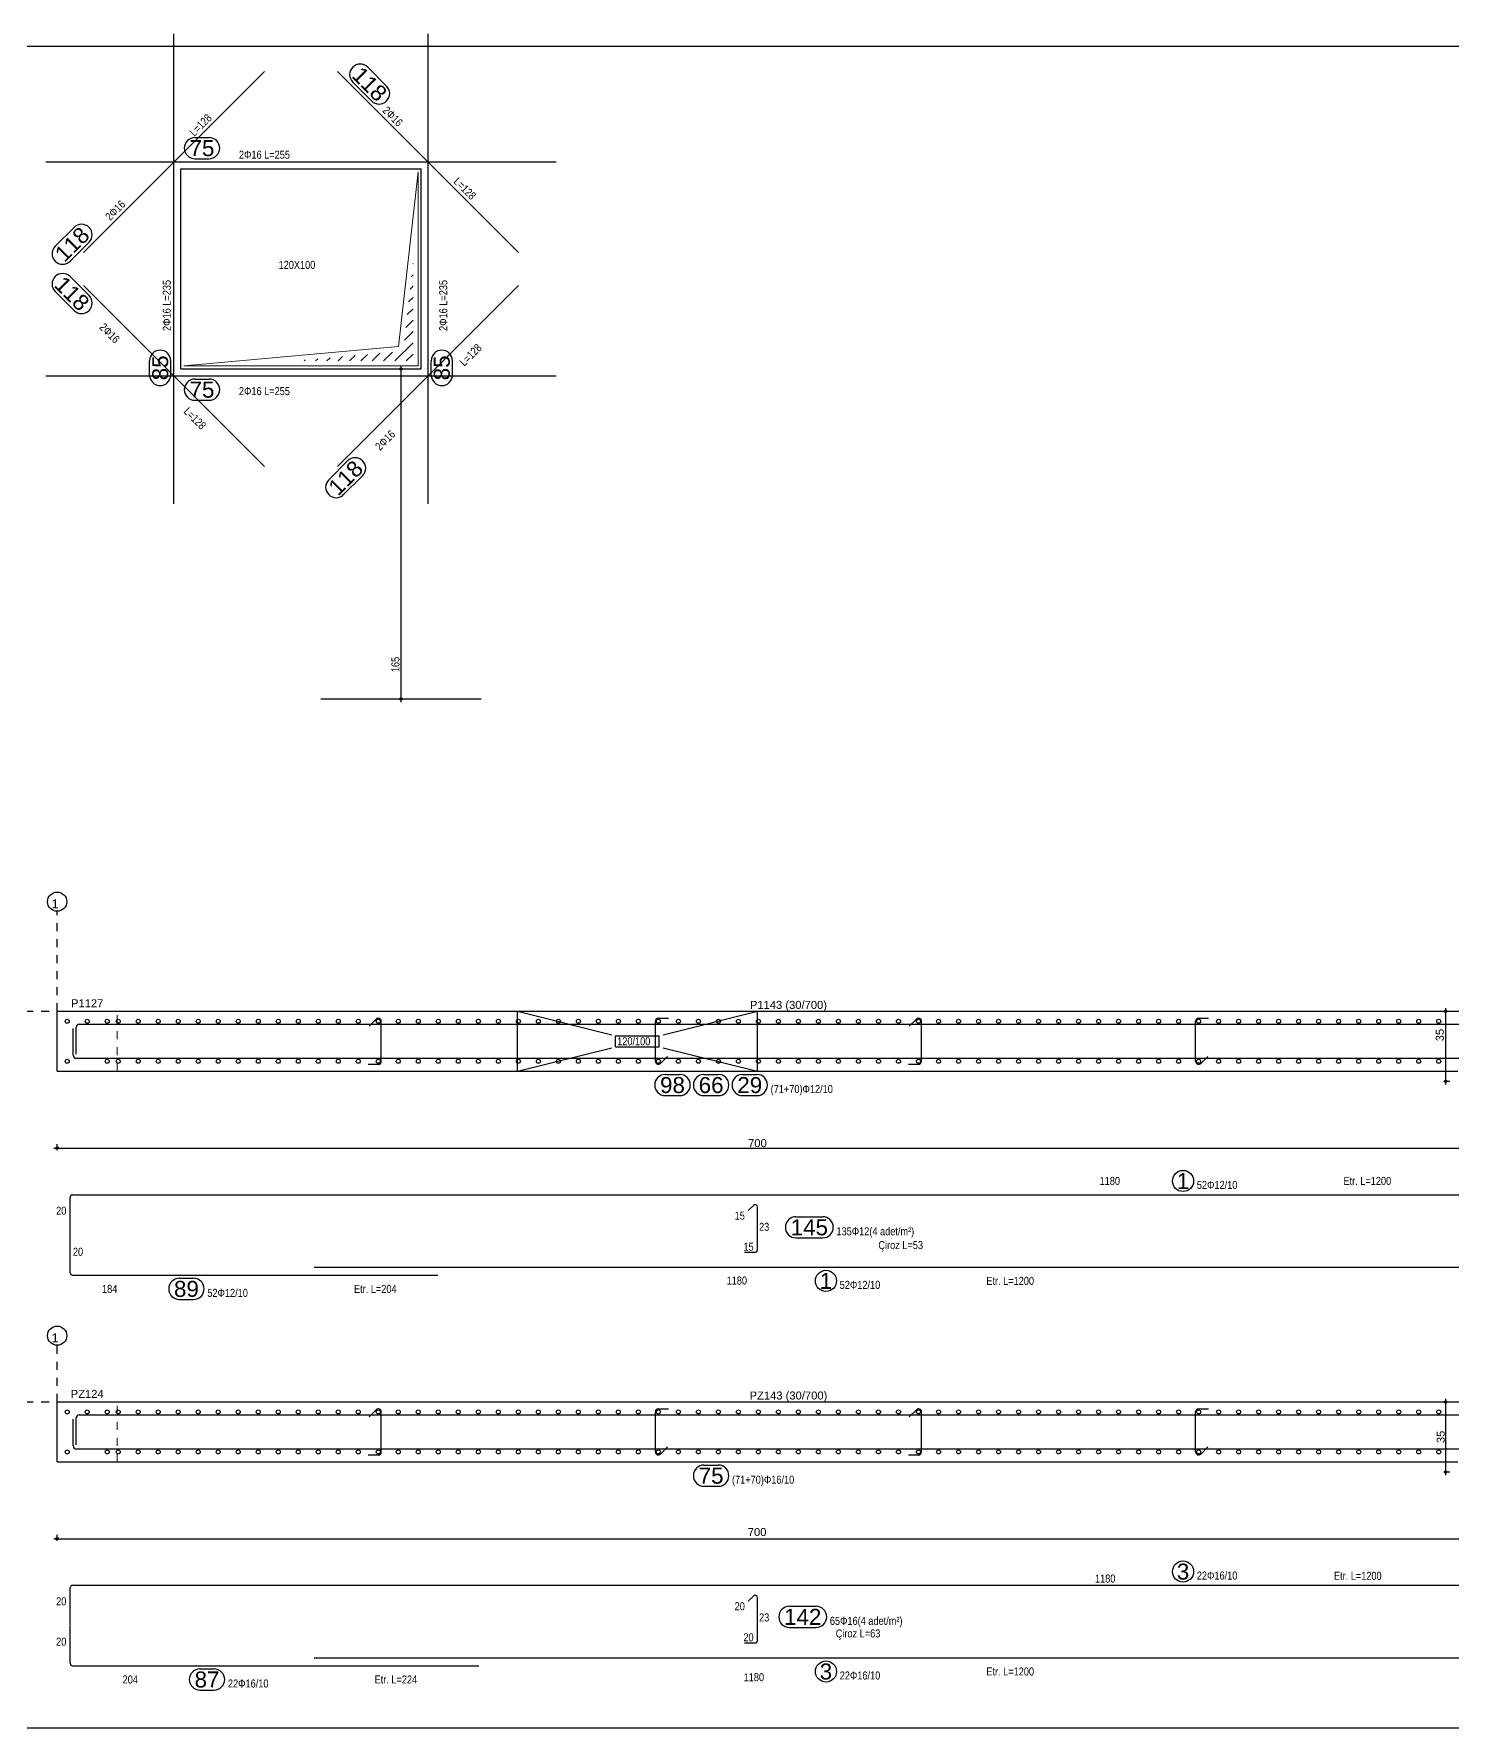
# Model space of a CAD drawing. Header units: metres. Extents: x 419734 to 420376, y 4564732 to 4565123.
# Drawn here: x 420068.44 to 420086.16, y 4564884.92 to 4564906.09 of the extents above; entities that cross this region are included whole.
import ezdxf

# ---------------------------------------------------------------- set-up
doc = ezdxf.new("R2010")
doc.units = ezdxf.units.M
doc.linetypes.add('HIDDEN4', pattern=[0.09375, 0.0625, -0.03125])
doc.linetypes.add('TRATTO-PUNTO', pattern=[1, 0.5, -0.25, 0, -0.25])
for name, color, linetype in [('Standart', 7, 'Continuous'), ('SW_ASSI', 7, 'TRATTO-PUNTO'), ('SW_DIM', 33, 'Continuous'), ('SW_MAGRONE', 2, 'Continuous'), ('SW_SEZIONI-ARMATURA', 3, 'Continuous'), ('SW_SEZIONI_CARPENTERIA', 4, 'Continuous'), ('SW_TXT_TESTI', 1, 'Continuous')]:
    doc.layers.add(name, color=color, linetype=linetype)
doc.styles.add('arial_1_18', font='arial.ttf', dxfattribs={"height": 0.2})
doc.styles.add('SWS', font='ARIALN.TTF')

msp = doc.modelspace()

# ---------------------------------------------------------------- linework, layer by layer
for centre in [(420068.73061, 4564895.24491), (420068.73061, 4564889.82042)]:
    msp.add_circle(centre, 0.12)
at = {"layer": 'Standart', "color": 2}
msp.add_line((419946.10266, 4564905.93855), (420327.35266, 4564905.93855), dxfattribs=at)
at = {"layer": 'Standart', "color": 2, "linetype": 'Continuous', "lineweight": 5}
for points in [[(420072.99709, 4564902.18401), (420073.23959, 4564904.36651)], [(420073.23959, 4564901.94151), (420073.23959, 4564904.36651)], [(420073.1573, 4564903.05981), (420073.17709, 4564903.07961)], [(420073.17496, 4564903.21896), (420073.17709, 4564903.22108)], [(420073.1396, 4564902.90066), (420073.17709, 4564902.93815)], [(420073.10423, 4564902.58236), (420073.17709, 4564902.65521)], [(420073.12193, 4564902.74151), (420073.17709, 4564902.79668)], [(420073.08653, 4564902.42321), (420073.17709, 4564902.51375)], [(420072.95027, 4564902.00401), (420073.17709, 4564902.23082)], [(420073.06887, 4564902.26406), (420073.17709, 4564902.37228)], [(420070.31459, 4564901.94151), (420072.99709, 4564902.18401)], [(420071.81857, 4564902.00401), (420071.83031, 4564902.01578)], [(420071.96001, 4564902.00401), (420071.98584, 4564902.02984)], [(420072.1015, 4564902.00401), (420072.14137, 4564902.0439)], [(420072.24295, 4564902.00401), (420072.29689, 4564902.05796)], [(420072.3844, 4564902.00401), (420072.45242, 4564902.07202)], [(420072.52589, 4564902.00401), (420072.60794, 4564902.08608)], [(420072.66734, 4564902.00401), (420072.76347, 4564902.10014)], [(420072.80882, 4564902.00401), (420072.91899, 4564902.1142)], [(420073.09176, 4564902.00401), (420073.17709, 4564902.08935)], [(420070.31459, 4564901.94151), (420073.23959, 4564901.94151)]]:
    msp.add_lwpolyline(points, dxfattribs=at)
at = {"layer": 'Standart', "color": 1, "linetype": 'HIDDEN4', "lineweight": 5}
for points in [[(420069.48061, 4564893.12491), (420069.48061, 4564893.87491)], [(420069.48061, 4564888.24252), (420069.48061, 4564888.99252)]]:
    msp.add_lwpolyline(points, dxfattribs=at)
at = {"layer": 'Standart', "color": 2}
msp.add_lwpolyline([(420107.00266, 4564884.91521), (420026.55266, 4564884.91521)], dxfattribs=at)
at = {"layer": 'SW_ASSI', "ltscale": 0.2}
for points in [[(420068.73061, 4564893.87491), (420068.73061, 4564895.12491)], [(420067.73061, 4564893.87491), (420068.73061, 4564893.87491)], [(420068.73061, 4564888.99252), (420068.73061, 4564889.70042)], [(420067.73061, 4564888.99252), (420068.73061, 4564888.99252)]]:
    msp.add_lwpolyline(points, dxfattribs=at)
at = {"layer": 'SW_DIM', "linetype": 'Continuous', "lineweight": -3}
for points in [[(420073.00209, 4564901.90401), (420073.09209, 4564901.90401)], [(420073.02709, 4564897.73901), (420073.02709, 4564901.94401)], [(420073.00209, 4564897.77901), (420073.09209, 4564897.77901)]]:
    msp.add_lwpolyline(points, dxfattribs=at)
at = {"layer": 'SW_DIM', "ltscale": 0.5}
for points in [[(420086.05561, 4564893.87491), (420086.13061, 4564893.87491)], [(420086.08061, 4564892.95991), (420086.08061, 4564893.91491)], [(420086.05561, 4564892.99991), (420086.13061, 4564892.99991)], [(420068.69061, 4564892.16491), (420086.27061, 4564892.16491)], [(420068.73061, 4564892.13991), (420068.73061, 4564892.21491)], [(420086.05561, 4564888.99252), (420086.13061, 4564888.99252)], [(420086.08061, 4564888.07752), (420086.08061, 4564889.03252)], [(420086.05561, 4564888.11752), (420086.13061, 4564888.11752)], [(420068.69061, 4564887.28252), (420086.27061, 4564887.28252)], [(420068.73061, 4564887.25752), (420068.73061, 4564887.33252)]]:
    msp.add_lwpolyline(points, dxfattribs=at)
at = {"layer": 'SW_DIM', "linetype": 'Continuous', "lineweight": -3}
for centre in [(420073.02709, 4564901.90401), (420073.02709, 4564897.77901)]:
    msp.add_circle(centre, 0.015, dxfattribs=at)
at = {"layer": 'SW_DIM', "ltscale": 0.5}
for centre in [(420086.08061, 4564893.87491), (420086.08061, 4564892.99991), (420068.73061, 4564892.16491), (420086.08061, 4564888.99252), (420086.08061, 4564888.11752), (420068.73061, 4564887.28252)]:
    msp.add_circle(centre, 0.015, dxfattribs=at)
at = {"layer": 'SW_MAGRONE'}
for points in [[(420068.73061, 4564893.87491), (420101.60561, 4564893.87491)], [(420068.73061, 4564893.12491), (420068.73061, 4564893.87491)], [(420074.48061, 4564893.12491), (420074.48061, 4564893.87491)], [(420074.48061, 4564893.87491), (420075.66061, 4564893.57991)], [(420076.30061, 4564893.57991), (420077.48061, 4564893.87491)], [(420077.48061, 4564893.12491), (420077.48061, 4564893.87491)], [(420075.70811, 4564893.56991), (420076.25311, 4564893.56991)], [(420075.70811, 4564893.42991), (420075.70811, 4564893.56991)], [(420076.25311, 4564893.42991), (420076.25311, 4564893.56991)], [(420074.48061, 4564893.12491), (420075.66061, 4564893.41991)], [(420075.70811, 4564893.42991), (420076.25311, 4564893.42991)], [(420076.30061, 4564893.41991), (420077.48061, 4564893.12491)], [(420068.73061, 4564893.12491), (420086.23061, 4564893.12491)], [(420068.73061, 4564888.99252), (420101.60561, 4564888.99252)], [(420068.73061, 4564888.24252), (420068.73061, 4564888.99252)], [(420068.73061, 4564888.24252), (420086.23061, 4564888.24252)]]:
    msp.add_lwpolyline(points, dxfattribs=at)
at = {"layer": 'SW_SEZIONI-ARMATURA'}
for points in [[(420070.18959, 4564900.21651), (420070.18959, 4564906.09151)], [(420073.36459, 4564900.21651), (420073.36459, 4564906.09151)], [(420069.05822, 4564903.36014), (420071.32096, 4564905.62288)], [(420074.49596, 4564903.36014), (420072.23322, 4564905.62288)], [(420072.84649, 4564905.43952), (420072.61022, 4564905.6758)], [(420072.65982, 4564905.25285), (420072.42354, 4564905.48912)], [(420070.45077, 4564904.79551), (420070.62953, 4564904.79551)], [(420068.58959, 4564904.49151), (420074.96459, 4564904.49151)], [(420070.45077, 4564904.53151), (420070.62953, 4564904.53151)], [(420068.7054, 4564903.43724), (420068.94167, 4564903.67352)], [(420068.89207, 4564903.25056), (420069.12835, 4564903.48684)], [(420069.12835, 4564902.82118), (420068.89207, 4564903.05746)], [(420068.94167, 4564902.6345), (420068.7054, 4564902.87078)], [(420071.32096, 4564900.68514), (420069.05822, 4564902.94788)], [(420072.23322, 4564900.68514), (420074.49596, 4564902.94788)], [(420069.88559, 4564901.82769), (420069.88559, 4564902.00645)], [(420070.14959, 4564901.82769), (420070.14959, 4564902.00645)], [(420073.40459, 4564901.82769), (420073.40459, 4564902.00645)], [(420073.66859, 4564901.82769), (420073.66859, 4564902.00645)], [(420068.58959, 4564901.81651), (420074.96459, 4564901.81651)], [(420070.45077, 4564901.77651), (420070.62953, 4564901.77651)], [(420070.45077, 4564901.51251), (420070.62953, 4564901.51251)], [(420072.12364, 4564900.51899), (420072.35992, 4564900.75527)], [(420072.31032, 4564900.33232), (420072.54659, 4564900.5686)], [(420072.62821, 4564893.68803), (420072.71659, 4564893.77642)], [(420072.78061, 4564893.24991), (420072.78061, 4564893.74991)], [(420076.20561, 4564893.24991), (420076.20561, 4564893.74991)], [(420076.24311, 4564893.78741), (420076.36811, 4564893.78741)], [(420079.37821, 4564893.68803), (420079.46659, 4564893.77642)], [(420079.53061, 4564893.24991), (420079.53061, 4564893.74991)], [(420082.95561, 4564893.24991), (420082.95561, 4564893.74991)], [(420082.99311, 4564893.78741), (420083.11811, 4564893.78741)], [(420068.93061, 4564893.32491), (420068.93061, 4564893.65991)], [(420068.96811, 4564893.33991), (420068.96811, 4564893.67491)], [(420069.00561, 4564893.71241), (420101.36811, 4564893.71241)], [(420068.96811, 4564893.28741), (420101.33061, 4564893.28741)], [(420072.61811, 4564893.21241), (420072.74311, 4564893.21241)], [(420076.26963, 4564893.22339), (420076.35802, 4564893.31178)], [(420079.36811, 4564893.21241), (420079.49311, 4564893.21241)], [(420083.01963, 4564893.22339), (420083.10802, 4564893.31178)], [(420076.32984, 4564893.08491), (420076.50861, 4564893.08491)], [(420076.81239, 4564893.08491), (420076.99116, 4564893.08491)], [(420077.29495, 4564893.08491), (420077.47371, 4564893.08491)], [(420076.32984, 4564892.82091), (420076.50861, 4564892.82091)], [(420076.81239, 4564892.82091), (420076.99116, 4564892.82091)], [(420077.29495, 4564892.82091), (420077.47371, 4564892.82091)], [(420068.89311, 4564891.08241), (420068.89311, 4564891.55241)], [(420068.92311, 4564891.58241), (420098.39311, 4564891.58241)], [(420077.36571, 4564891.385), (420077.4294, 4564891.44869)], [(420077.48061, 4564890.89241), (420077.48061, 4564891.42748)], [(420077.9619, 4564891.30691), (420078.29604, 4564891.30691)], [(420068.89311, 4564890.60741), (420068.89311, 4564891.07741)], [(420077.9619, 4564891.04291), (420078.29604, 4564891.04291)], [(420077.31811, 4564890.86241), (420077.45061, 4564890.86241)], [(420068.92311, 4564890.57741), (420073.48626, 4564890.57741)], [(420071.94311, 4564890.67741), (420101.41311, 4564890.67741)], [(420070.2562, 4564890.53741), (420070.43496, 4564890.53741)], [(420070.2562, 4564890.27341), (420070.43496, 4564890.27341)], [(420072.62821, 4564888.80565), (420072.71659, 4564888.89404)], [(420072.78061, 4564888.36752), (420072.78061, 4564888.86752)], [(420076.20561, 4564888.36752), (420076.20561, 4564888.86752)], [(420076.24311, 4564888.90502), (420076.36811, 4564888.90502)], [(420079.37821, 4564888.80565), (420079.46659, 4564888.89404)], [(420079.53061, 4564888.36752), (420079.53061, 4564888.86752)], [(420082.95561, 4564888.36752), (420082.95561, 4564888.86752)], [(420082.99311, 4564888.90502), (420083.11811, 4564888.90502)], [(420068.93061, 4564888.44252), (420068.93061, 4564888.77752)], [(420068.96811, 4564888.45752), (420068.96811, 4564888.79252)], [(420069.00561, 4564888.83002), (420101.36811, 4564888.83002)], [(420068.96811, 4564888.40502), (420101.33061, 4564888.40502)], [(420072.61811, 4564888.33002), (420072.74311, 4564888.33002)], [(420076.26963, 4564888.341), (420076.35802, 4564888.42939)], [(420079.36811, 4564888.33002), (420079.49311, 4564888.33002)], [(420083.01963, 4564888.341), (420083.10802, 4564888.42939)], [(420076.81239, 4564888.20252), (420076.99116, 4564888.20252)], [(420076.81239, 4564887.93852), (420076.99116, 4564887.93852)], [(420068.89311, 4564886.20002), (420068.89311, 4564886.67002)], [(420068.92311, 4564886.70002), (420098.39311, 4564886.70002)], [(420077.36571, 4564886.50262), (420077.4294, 4564886.56631)], [(420077.48061, 4564886.01002), (420077.48061, 4564886.54509)], [(420077.87944, 4564886.4376), (420078.21359, 4564886.4376)], [(420068.89311, 4564885.72502), (420068.89311, 4564886.19502)], [(420077.87944, 4564886.1736), (420078.21359, 4564886.1736)], [(420077.31811, 4564885.98002), (420077.45061, 4564885.98002)], [(420068.92311, 4564885.69502), (420074.00064, 4564885.69502)], [(420071.94311, 4564885.79502), (420101.41311, 4564885.79502)], [(420070.51339, 4564885.65502), (420070.69216, 4564885.65502)], [(420070.51339, 4564885.39102), (420070.69216, 4564885.39102)]]:
    msp.add_lwpolyline(points, dxfattribs=at)
for centre, radius in [((420068.85561, 4564893.74991), 0.025), ((420069.10561, 4564893.74991), 0.025), ((420069.35561, 4564893.74991), 0.025), ((420069.49311, 4564893.74991), 0.025), ((420069.74311, 4564893.74991), 0.025), ((420069.99311, 4564893.74991), 0.025), ((420070.24311, 4564893.74991), 0.025), ((420070.49311, 4564893.74991), 0.025), ((420070.74311, 4564893.74991), 0.025), ((420070.99311, 4564893.74991), 0.025), ((420071.24311, 4564893.74991), 0.025), ((420071.49311, 4564893.74991), 0.025), ((420071.74311, 4564893.74991), 0.025), ((420071.99311, 4564893.74991), 0.025), ((420072.24311, 4564893.74991), 0.025), ((420072.49311, 4564893.74991), 0.025), ((420072.74311, 4564893.74991), 0.025), ((420072.99311, 4564893.74991), 0.025), ((420073.24311, 4564893.74991), 0.025), ((420073.49311, 4564893.74991), 0.025), ((420073.74311, 4564893.74991), 0.025), ((420073.99311, 4564893.74991), 0.025), ((420074.24311, 4564893.74991), 0.025), ((420074.49311, 4564893.74991), 0.025), ((420074.74311, 4564893.74991), 0.025), ((420074.99311, 4564893.74991), 0.025), ((420075.24311, 4564893.74991), 0.025), ((420075.49311, 4564893.74991), 0.025), ((420075.74311, 4564893.74991), 0.025), ((420075.99311, 4564893.74991), 0.025), ((420076.24311, 4564893.74991), 0.025), ((420076.49311, 4564893.74991), 0.025), ((420076.74311, 4564893.74991), 0.025), ((420076.99311, 4564893.74991), 0.025), ((420077.24311, 4564893.74991), 0.025), ((420077.49311, 4564893.74991), 0.025), ((420077.74311, 4564893.74991), 0.025), ((420077.99311, 4564893.74991), 0.025), ((420078.24311, 4564893.74991), 0.025), ((420078.49311, 4564893.74991), 0.025), ((420078.74311, 4564893.74991), 0.025), ((420078.99311, 4564893.74991), 0.025), ((420079.24311, 4564893.74991), 0.025), ((420079.49311, 4564893.74991), 0.025), ((420079.74311, 4564893.74991), 0.025), ((420079.99311, 4564893.74991), 0.025), ((420080.24311, 4564893.74991), 0.025), ((420080.49311, 4564893.74991), 0.025), ((420080.74311, 4564893.74991), 0.025), ((420080.99311, 4564893.74991), 0.025), ((420081.24311, 4564893.74991), 0.025), ((420081.49311, 4564893.74991), 0.025), ((420081.74311, 4564893.74991), 0.025), ((420081.99311, 4564893.74991), 0.025), ((420082.24311, 4564893.74991), 0.025), ((420082.49311, 4564893.74991), 0.025), ((420082.74311, 4564893.74991), 0.025), ((420082.99311, 4564893.74991), 0.025), ((420083.24311, 4564893.74991), 0.025), ((420083.49311, 4564893.74991), 0.025), ((420083.74311, 4564893.74991), 0.025), ((420083.99311, 4564893.74991), 0.025), ((420084.24311, 4564893.74991), 0.025), ((420084.49311, 4564893.74991), 0.025), ((420084.74311, 4564893.74991), 0.025), ((420084.99311, 4564893.74991), 0.025), ((420085.24311, 4564893.74991), 0.025), ((420085.49311, 4564893.74991), 0.025), ((420085.74311, 4564893.74991), 0.025), ((420085.99311, 4564893.74991), 0.025), ((420068.85561, 4564893.24991), 0.025), ((420069.35561, 4564893.24991), 0.025), ((420069.49311, 4564893.24991), 0.025), ((420069.74311, 4564893.24991), 0.025), ((420069.99311, 4564893.24991), 0.025), ((420070.24311, 4564893.24991), 0.025), ((420070.49311, 4564893.24991), 0.025), ((420070.74311, 4564893.24991), 0.025), ((420070.99311, 4564893.24991), 0.025), ((420071.24311, 4564893.24991), 0.025), ((420071.49311, 4564893.24991), 0.025), ((420071.74311, 4564893.24991), 0.025), ((420071.99311, 4564893.24991), 0.025), ((420072.24311, 4564893.24991), 0.025), ((420072.49311, 4564893.24991), 0.025), ((420072.74311, 4564893.24991), 0.025), ((420072.99311, 4564893.24991), 0.025), ((420073.24311, 4564893.24991), 0.025), ((420073.49311, 4564893.24991), 0.025), ((420073.74311, 4564893.24991), 0.025), ((420073.99311, 4564893.24991), 0.025), ((420074.24311, 4564893.24991), 0.025), ((420074.49311, 4564893.24991), 0.025), ((420074.74311, 4564893.24991), 0.025), ((420074.99311, 4564893.24991), 0.025), ((420075.24311, 4564893.24991), 0.025), ((420075.49311, 4564893.24991), 0.025), ((420075.74311, 4564893.24991), 0.025), ((420075.99311, 4564893.24991), 0.025), ((420076.24311, 4564893.24991), 0.025), ((420076.49311, 4564893.24991), 0.025), ((420076.74311, 4564893.24991), 0.025), ((420076.99311, 4564893.24991), 0.025), ((420077.24311, 4564893.24991), 0.025), ((420077.49311, 4564893.24991), 0.025), ((420077.74311, 4564893.24991), 0.025), ((420077.99311, 4564893.24991), 0.025), ((420078.24311, 4564893.24991), 0.025), ((420078.49311, 4564893.24991), 0.025), ((420078.74311, 4564893.24991), 0.025), ((420078.99311, 4564893.24991), 0.025), ((420079.24311, 4564893.24991), 0.025), ((420079.49311, 4564893.24991), 0.025), ((420079.74311, 4564893.24991), 0.025), ((420079.99311, 4564893.24991), 0.025), ((420080.24311, 4564893.24991), 0.025), ((420080.49311, 4564893.24991), 0.025), ((420080.74311, 4564893.24991), 0.025), ((420080.99311, 4564893.24991), 0.025), ((420081.24311, 4564893.24991), 0.025), ((420081.49311, 4564893.24991), 0.025), ((420081.74311, 4564893.24991), 0.025), ((420081.99311, 4564893.24991), 0.025), ((420082.24311, 4564893.24991), 0.025), ((420082.49311, 4564893.24991), 0.025), ((420082.74311, 4564893.24991), 0.025), ((420082.99311, 4564893.24991), 0.025), ((420083.24311, 4564893.24991), 0.025), ((420083.49311, 4564893.24991), 0.025), ((420083.74311, 4564893.24991), 0.025), ((420083.99311, 4564893.24991), 0.025), ((420084.24311, 4564893.24991), 0.025), ((420084.49311, 4564893.24991), 0.025), ((420084.74311, 4564893.24991), 0.025), ((420084.99311, 4564893.24991), 0.025), ((420085.24311, 4564893.24991), 0.025), ((420085.49311, 4564893.24991), 0.025), ((420085.74311, 4564893.24991), 0.025), ((420085.99311, 4564893.24991), 0.025), ((420082.79901, 4564891.75441), 0.132), ((420078.33651, 4564890.50541), 0.132), ((420068.85561, 4564888.86752), 0.025), ((420069.10561, 4564888.86752), 0.025), ((420069.35561, 4564888.86752), 0.025), ((420069.49311, 4564888.86752), 0.025), ((420069.74311, 4564888.86752), 0.025), ((420069.99311, 4564888.86752), 0.025), ((420070.24311, 4564888.86752), 0.025), ((420070.49311, 4564888.86752), 0.025), ((420070.74311, 4564888.86752), 0.025), ((420070.99311, 4564888.86752), 0.025), ((420071.24311, 4564888.86752), 0.025), ((420071.49311, 4564888.86752), 0.025), ((420071.74311, 4564888.86752), 0.025), ((420071.99311, 4564888.86752), 0.025), ((420072.24311, 4564888.86752), 0.025), ((420072.49311, 4564888.86752), 0.025), ((420072.74311, 4564888.86752), 0.025), ((420072.99311, 4564888.86752), 0.025), ((420073.24311, 4564888.86752), 0.025), ((420073.49311, 4564888.86752), 0.025), ((420073.74311, 4564888.86752), 0.025), ((420073.99311, 4564888.86752), 0.025), ((420074.24311, 4564888.86752), 0.025), ((420074.49311, 4564888.86752), 0.025), ((420074.74311, 4564888.86752), 0.025), ((420074.99311, 4564888.86752), 0.025), ((420075.24311, 4564888.86752), 0.025), ((420075.49311, 4564888.86752), 0.025), ((420075.74311, 4564888.86752), 0.025), ((420075.99311, 4564888.86752), 0.025), ((420076.24311, 4564888.86752), 0.025), ((420076.49311, 4564888.86752), 0.025), ((420076.74311, 4564888.86752), 0.025), ((420076.99311, 4564888.86752), 0.025), ((420077.24311, 4564888.86752), 0.025), ((420077.49311, 4564888.86752), 0.025), ((420077.74311, 4564888.86752), 0.025), ((420077.99311, 4564888.86752), 0.025), ((420078.24311, 4564888.86752), 0.025), ((420078.49311, 4564888.86752), 0.025), ((420078.74311, 4564888.86752), 0.025), ((420078.99311, 4564888.86752), 0.025), ((420079.24311, 4564888.86752), 0.025), ((420079.49311, 4564888.86752), 0.025), ((420079.74311, 4564888.86752), 0.025), ((420079.99311, 4564888.86752), 0.025), ((420080.24311, 4564888.86752), 0.025), ((420080.49311, 4564888.86752), 0.025), ((420080.74311, 4564888.86752), 0.025), ((420080.99311, 4564888.86752), 0.025), ((420081.24311, 4564888.86752), 0.025), ((420081.49311, 4564888.86752), 0.025), ((420081.74311, 4564888.86752), 0.025), ((420081.99311, 4564888.86752), 0.025), ((420082.24311, 4564888.86752), 0.025), ((420082.49311, 4564888.86752), 0.025), ((420082.74311, 4564888.86752), 0.025), ((420082.99311, 4564888.86752), 0.025), ((420083.24311, 4564888.86752), 0.025), ((420083.49311, 4564888.86752), 0.025), ((420083.74311, 4564888.86752), 0.025), ((420083.99311, 4564888.86752), 0.025), ((420084.24311, 4564888.86752), 0.025), ((420084.49311, 4564888.86752), 0.025), ((420084.74311, 4564888.86752), 0.025), ((420084.99311, 4564888.86752), 0.025), ((420085.24311, 4564888.86752), 0.025), ((420085.49311, 4564888.86752), 0.025), ((420085.74311, 4564888.86752), 0.025), ((420085.99311, 4564888.86752), 0.025), ((420068.85561, 4564888.36752), 0.025), ((420069.35561, 4564888.36752), 0.025), ((420069.49311, 4564888.36752), 0.025), ((420069.74311, 4564888.36752), 0.025), ((420069.99311, 4564888.36752), 0.025), ((420070.24311, 4564888.36752), 0.025), ((420070.49311, 4564888.36752), 0.025), ((420070.74311, 4564888.36752), 0.025), ((420070.99311, 4564888.36752), 0.025), ((420071.24311, 4564888.36752), 0.025), ((420071.49311, 4564888.36752), 0.025), ((420071.74311, 4564888.36752), 0.025), ((420071.99311, 4564888.36752), 0.025), ((420072.24311, 4564888.36752), 0.025), ((420072.49311, 4564888.36752), 0.025), ((420072.74311, 4564888.36752), 0.025), ((420072.99311, 4564888.36752), 0.025), ((420073.24311, 4564888.36752), 0.025), ((420073.49311, 4564888.36752), 0.025), ((420073.74311, 4564888.36752), 0.025), ((420073.99311, 4564888.36752), 0.025), ((420074.24311, 4564888.36752), 0.025), ((420074.49311, 4564888.36752), 0.025), ((420074.74311, 4564888.36752), 0.025), ((420074.99311, 4564888.36752), 0.025), ((420075.24311, 4564888.36752), 0.025), ((420075.49311, 4564888.36752), 0.025), ((420075.74311, 4564888.36752), 0.025), ((420075.99311, 4564888.36752), 0.025), ((420076.24311, 4564888.36752), 0.025), ((420076.49311, 4564888.36752), 0.025), ((420076.74311, 4564888.36752), 0.025), ((420076.99311, 4564888.36752), 0.025), ((420077.24311, 4564888.36752), 0.025), ((420077.49311, 4564888.36752), 0.025), ((420077.74311, 4564888.36752), 0.025), ((420077.99311, 4564888.36752), 0.025), ((420078.24311, 4564888.36752), 0.025), ((420078.49311, 4564888.36752), 0.025), ((420078.74311, 4564888.36752), 0.025), ((420078.99311, 4564888.36752), 0.025), ((420079.24311, 4564888.36752), 0.025), ((420079.49311, 4564888.36752), 0.025), ((420079.74311, 4564888.36752), 0.025), ((420079.99311, 4564888.36752), 0.025), ((420080.24311, 4564888.36752), 0.025), ((420080.49311, 4564888.36752), 0.025), ((420080.74311, 4564888.36752), 0.025), ((420080.99311, 4564888.36752), 0.025), ((420081.24311, 4564888.36752), 0.025), ((420081.49311, 4564888.36752), 0.025), ((420081.74311, 4564888.36752), 0.025), ((420081.99311, 4564888.36752), 0.025), ((420082.24311, 4564888.36752), 0.025), ((420082.49311, 4564888.36752), 0.025), ((420082.74311, 4564888.36752), 0.025), ((420082.99311, 4564888.36752), 0.025), ((420083.24311, 4564888.36752), 0.025), ((420083.49311, 4564888.36752), 0.025), ((420083.74311, 4564888.36752), 0.025), ((420083.99311, 4564888.36752), 0.025), ((420084.24311, 4564888.36752), 0.025), ((420084.49311, 4564888.36752), 0.025), ((420084.74311, 4564888.36752), 0.025), ((420084.99311, 4564888.36752), 0.025), ((420085.24311, 4564888.36752), 0.025), ((420085.49311, 4564888.36752), 0.025), ((420085.74311, 4564888.36752), 0.025), ((420085.99311, 4564888.36752), 0.025), ((420082.79901, 4564886.87202), 0.132), ((420078.33651, 4564885.62302), 0.132)]:
    msp.add_circle(centre, radius, dxfattribs=at)
for centre, radius, start, end in [((420072.51688, 4564905.58246), 0.132, 45, 225), ((420072.75316, 4564905.34618), 0.132, 225, 45), ((420070.45077, 4564904.66351), 0.132, 90, 270), ((420070.62953, 4564904.66351), 0.132, 270, 90), ((420069.03501, 4564903.58018), 0.132, 315, 135), ((420068.79873, 4564903.3439), 0.132, 135, 315), ((420068.79873, 4564902.96412), 0.132, 45, 225), ((420069.03501, 4564902.72784), 0.132, 225, 45), ((420070.01759, 4564902.00645), 0.132, 0, 180), ((420073.53659, 4564902.00645), 0.132, 0, 180), ((420070.01759, 4564901.82769), 0.132, 180, 0), ((420073.53659, 4564901.82769), 0.132, 180, 0), ((420070.45077, 4564901.64451), 0.132, 90, 270), ((420070.62953, 4564901.64451), 0.132, 270, 90), ((420072.45326, 4564900.66193), 0.132, 315, 135), ((420072.21698, 4564900.42566), 0.132, 135, 315), ((420072.74311, 4564893.74991), 0.0375, 0, 135), ((420076.24311, 4564893.74991), 0.0375, 90, 180), ((420079.49311, 4564893.74991), 0.0375, 0, 135), ((420082.99311, 4564893.74991), 0.0375, 90, 180), ((420069.00561, 4564893.67491), 0.0375, 90, 180), ((420068.96811, 4564893.32491), 0.0375, 180, 270), ((420072.74311, 4564893.24991), 0.0375, 270, 0), ((420076.24311, 4564893.24991), 0.0375, 180, 315), ((420079.49311, 4564893.24991), 0.0375, 270, 0), ((420082.99311, 4564893.24991), 0.0375, 180, 315), ((420076.32984, 4564892.95291), 0.132, 90, 270), ((420076.50861, 4564892.95291), 0.132, 270, 90), ((420076.81239, 4564892.95291), 0.132, 90, 270), ((420076.99116, 4564892.95291), 0.132, 270, 90), ((420077.29495, 4564892.95291), 0.132, 90, 270), ((420077.47371, 4564892.95291), 0.132, 270, 90), ((420068.92311, 4564891.55241), 0.03, 90, 180), ((420077.45061, 4564891.42748), 0.03, 0, 135), ((420077.9619, 4564891.17491), 0.132, 90, 270), ((420078.29604, 4564891.17491), 0.132, 270, 90), ((420077.45061, 4564890.89241), 0.03, 270, 0), ((420068.92311, 4564890.60741), 0.03, 180, 270), ((420070.2562, 4564890.40541), 0.132, 90, 270), ((420070.43496, 4564890.40541), 0.132, 270, 90), ((420072.74311, 4564888.86752), 0.0375, 0, 135), ((420076.24311, 4564888.86752), 0.0375, 90, 180), ((420079.49311, 4564888.86752), 0.0375, 0, 135), ((420082.99311, 4564888.86752), 0.0375, 90, 180), ((420069.00561, 4564888.79252), 0.0375, 90, 180), ((420068.96811, 4564888.44252), 0.0375, 180, 270), ((420072.74311, 4564888.36752), 0.0375, 270, 0), ((420076.24311, 4564888.36752), 0.0375, 180, 315), ((420079.49311, 4564888.36752), 0.0375, 270, 0), ((420082.99311, 4564888.36752), 0.0375, 180, 315), ((420076.81239, 4564888.07052), 0.132, 90, 270), ((420076.99116, 4564888.07052), 0.132, 270, 90), ((420068.92311, 4564886.67002), 0.03, 90, 180), ((420077.45061, 4564886.54509), 0.03, 0, 135), ((420077.87944, 4564886.3056), 0.132, 90, 270), ((420078.21359, 4564886.3056), 0.132, 270, 90), ((420077.45061, 4564886.01002), 0.03, 270, 0), ((420068.92311, 4564885.72502), 0.03, 180, 270), ((420070.51339, 4564885.52302), 0.132, 90, 270), ((420070.69216, 4564885.52302), 0.132, 270, 90)]:
    msp.add_arc(centre, radius, start, end, dxfattribs=at)
at = {"layer": 'SW_SEZIONI_CARPENTERIA'}
for points in [[(420070.27709, 4564901.90401), (420070.27709, 4564904.40401)], [(420070.27709, 4564904.40401), (420073.27709, 4564904.40401)], [(420073.27709, 4564901.90401), (420073.27709, 4564904.40401)], [(420070.27709, 4564901.90401), (420073.27709, 4564901.90401)], [(420072.02709, 4564897.77901), (420074.02709, 4564897.77901)]]:
    msp.add_lwpolyline(points, dxfattribs=at)

# ---------------------------------------------------------------- texts
at = {"layer": 'Standart', "color": 3, "linetype": 'Continuous', "lineweight": 5, "style": 'arial_1_18'}
for s, rotation, p in [('118', 315, (420072.3995, 4564905.55842)), ('118', 45, (420068.82278, 4564903.22652)), ('118', 315, (420068.68135, 4564902.94008)), ('85', 90, (420070.11759, 4564901.76169)), ('85', 90, (420073.63659, 4564901.76169)), ('118', 45, (420072.24102, 4564900.30828))]:
    msp.add_text(s, height=0.2, rotation=rotation, dxfattribs=at).set_placement(p)
for s, p in [('75', (420070.38477, 4564904.56351)), ('75', (420070.38477, 4564901.54451)), ('98', (420076.26384, 4564892.85291)), ('66', (420076.74639, 4564892.85291)), ('29', (420077.22895, 4564892.85291)), ('1', (420082.72132, 4564891.65441)), ('145', (420077.8959, 4564891.07491)), ('1', (420078.25882, 4564890.40541)), ('89', (420070.1902, 4564890.30541)), ('75', (420076.74639, 4564887.97052)), ('3', (420082.72132, 4564886.77202)), ('142', (420077.81344, 4564886.2056)), ('3', (420078.25882, 4564885.52302)), ('87', (420070.44739, 4564885.42302))]:
    msp.add_text(s, height=0.2, dxfattribs=at).set_placement(p)
at = {"layer": 'Standart', "color": 1, "linetype": 'Continuous', "lineweight": 5, "style": 'arial_1_18'}
for s, p in [('P1127', (420068.90366, 4564893.92491)), ('P1143 (30/700)', (420077.3866, 4564893.90491)), ('PZ124', (420068.89984, 4564889.04252)), ('PZ143 (30/700)', (420077.38278, 4564889.02252))]:
    msp.add_text(s, height=0.1, dxfattribs=at).set_placement(p)
at = {"layer": 'SW_DIM', "ltscale": 0.5, "style": 'arial_1_18'}
for p in [(420086.05651, 4564893.5006), (420086.06811, 4564888.47733)]:
    msp.add_text('35', height=0.1, rotation=90, dxfattribs=at).set_placement(p)
for p in [(420077.36407, 4564892.17741), (420077.36013, 4564887.31611)]:
    msp.add_text('700', height=0.1, dxfattribs=at).set_placement(p)
at = {"layer": 'SW_TXT_TESTI', "linetype": 'Continuous', "lineweight": -3, "style": 'SWS'}
for s, rotation, p in [('2Φ16', 315, (420072.7876, 4564905.12507)), ('L=128', 45, (420070.44415, 4564904.80264)), ('L=128', 315, (420073.67571, 4564904.23695)), ('2Φ16', 45, (420069.39132, 4564903.74981)), ('2Φ16 L=235', 90, (420070.14959, 4564902.37835)), ('2Φ16 L=235', 90, (420073.60459, 4564902.37835)), ('2Φ16', 315, (420069.2499, 4564902.41679)), ('L=128', 45, (420073.81714, 4564901.92965)), ('L=128', 315, (420070.30272, 4564901.36396)), ('2Φ16', 45, (420072.76431, 4564900.87682)), ('165', 90, (420073.00709, 4564898.11401))]:
    msp.add_text(s, height=0.1, rotation=rotation, dxfattribs=at).set_placement(p)
for s, p in [('2Φ16 L=255', (420071.00142, 4564904.53151)), ('120X100', (420071.49745, 4564903.15401)), ('2Φ16 L=255', (420071.00142, 4564901.57651))]:
    msp.add_text(s, height=0.1, dxfattribs=at).set_placement(p)
at = {"layer": 'SW_TXT_TESTI', "style": 'arial_1_18'}
for p in [(420068.66069, 4564895.16118), (420068.66069, 4564889.7367)]:
    msp.add_text('1', height=0.1125, dxfattribs=at).set_placement(p)
at = {"layer": 'SW_TXT_TESTI', "linetype": 'Continuous', "lineweight": 5, "style": 'SWS'}
for s, p in [('120/100', (420075.72811, 4564893.44991)), ('(71+70)Φ12/10', (420077.6456, 4564892.85291)), ('1180', (420081.75624, 4564891.70441)), ('52Φ12/10', (420082.97101, 4564891.65441)), ('Etr. L=1200', (420084.80377, 4564891.70441)), ('20', (420068.71773, 4564891.33241)), ('15', (420077.19618, 4564891.27086)), ('23', (420077.50061, 4564891.13116)), ('135Φ12(4 adet/m²)', (420078.46794, 4564891.07491)), ('Çiroz L=53', (420078.99226, 4564890.90291)), ('20', (420068.927, 4564890.81946)), ('15', (420077.30523, 4564890.88241)), ('1180', (420077.09561, 4564890.45962)), ('184', (420069.29123, 4564890.35541)), ('52Φ12/10', (420070.60686, 4564890.30541)), ('Etr. L=204', (420072.43962, 4564890.35541)), ('52Φ12/10', (420078.50851, 4564890.40541)), ('Etr. L=1200', (420080.34127, 4564890.45541)), ('(71+70)Φ16/10', (420077.16305, 4564887.97052)), ('1180', (420081.69818, 4564886.73497)), ('22Φ16/10', (420082.97101, 4564886.77202)), ('Etr. L=1200', (420084.68457, 4564886.76907)), ('20', (420068.71773, 4564886.45002)), ('20', (420077.19618, 4564886.38847)), ('23', (420077.50061, 4564886.24877)), ('65Φ16(4 adet/m²)', (420078.38548, 4564886.2056)), ('Çiroz L=63', (420078.45908, 4564886.04903)), ('20', (420068.71773, 4564885.94502)), ('20', (420077.30523, 4564886.00002)), ('204', (420069.54843, 4564885.47302)), ('22Φ16/10', (420070.86405, 4564885.42302)), ('Etr. L=224', (420072.69681, 4564885.47302)), ('1180', (420077.3084, 4564885.50184)), ('22Φ16/10', (420078.50851, 4564885.52302)), ('Etr. L=1200', (420080.34127, 4564885.57302))]:
    msp.add_text(s, height=0.1, dxfattribs=at).set_placement(p)

doc.saveas('drawing.dxf')
